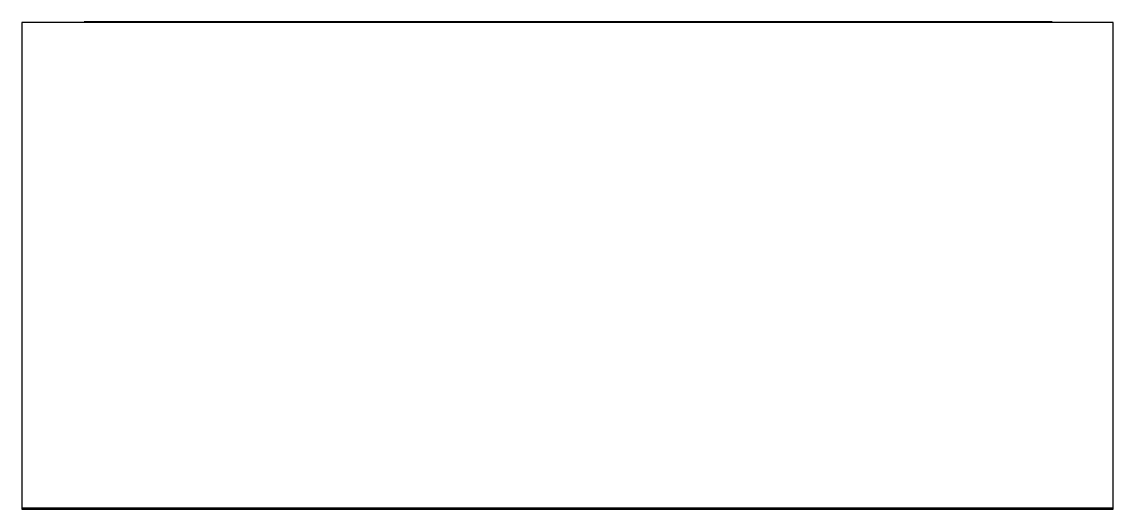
# Model space of a CAD drawing. Extents: x -20.3 to 20.3, y 0 to 18.1.
import ezdxf

# ---------------------------------------------------------------- set-up
doc = ezdxf.new("R2010")
doc.units = 0

# ---------------------------------------------------------------- blocks, each defined once
blk = doc.blocks.new('飘窗顶视')
for points in [[(-20.255, 0), (20.257, 0), (20.257, 18.076), (17.988, 18.076)], [(-17.942, 18.076), (-20.255, 18.076), (-20.255, 0)], [(-20.255, 0), (20.257, 0), (20.257, 18.076), (-20.255, 18.076), (-20.255, 0)], [(20.257, 18.076), (-20.255, 18.076), (-20.255, 18.076), (-20.255, 0.045), (20.257, 0.045), (20.257, 18.076)], [(17.988, 18.099), (-17.942, 18.099), (-17.942, 18.076)], [(-0.639, 18.099), (-16.947, 18.099)], [(16.993, 18.099), (-16.947, 18.099)], [(16.993, 18.099), (0.8, 18.099)], [(17.988, 18.076), (17.988, 18.099)]]:
    blk.add_lwpolyline(points)

msp = doc.modelspace()

# ---------------------------------------------------------------- block references
msp.add_blockref('飘窗顶视', (0, 0))

doc.saveas('drawing.dxf')
